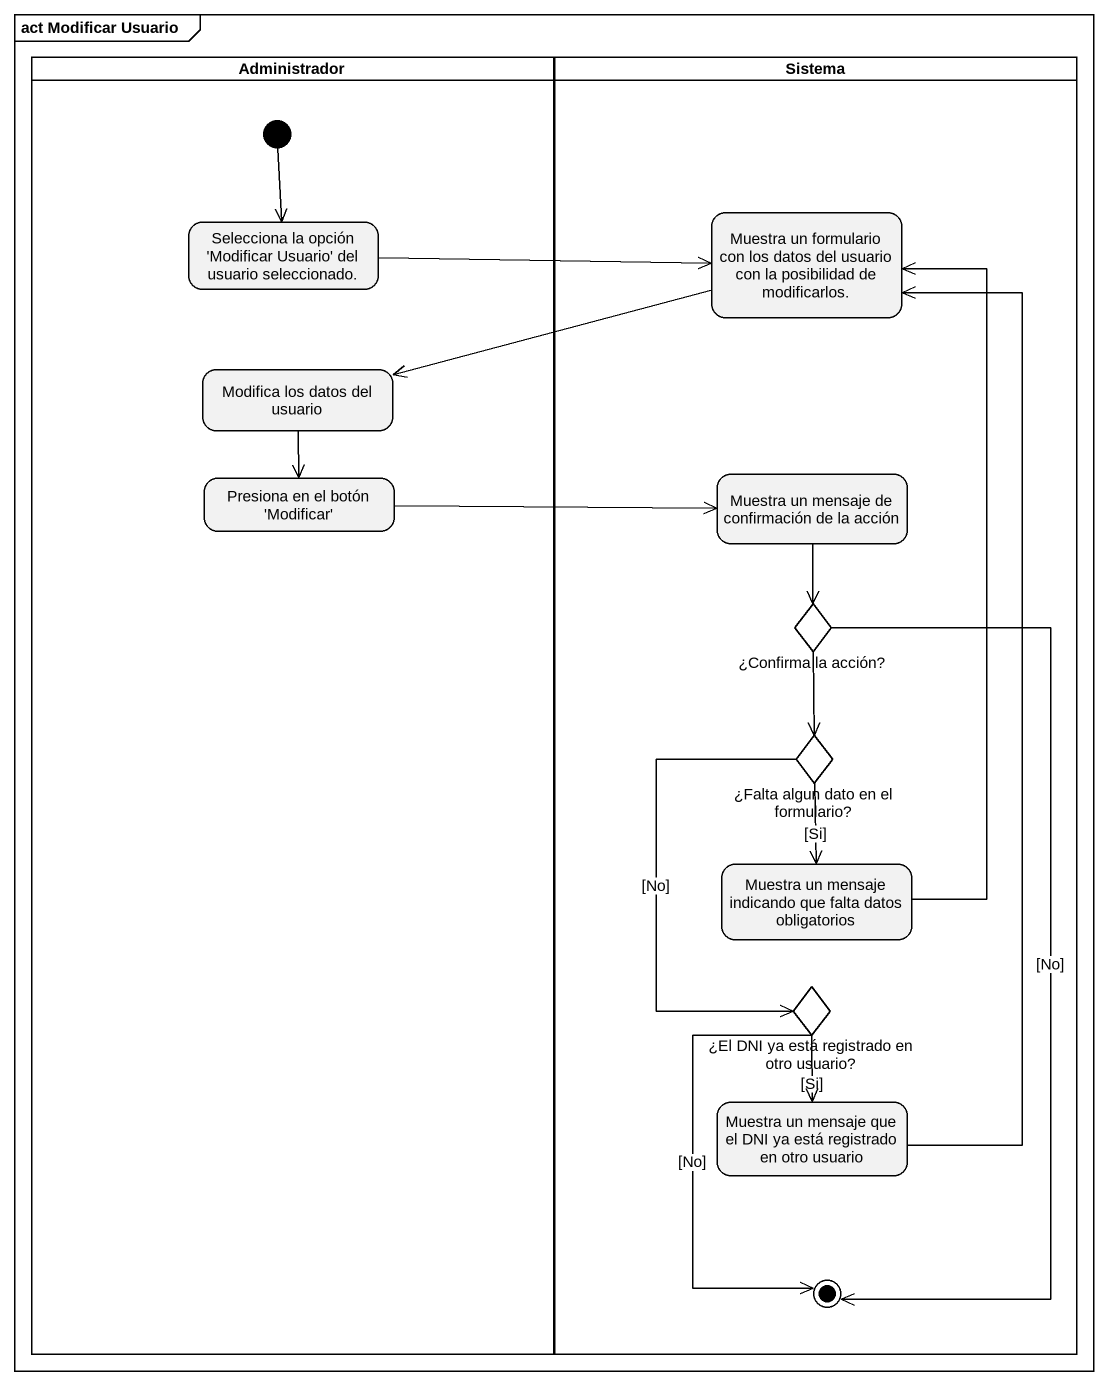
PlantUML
@startuml
mainframe act Modificar Usuario
hide empty description
state Administrador <<partition>> {
  state "Selecciona la opción 'Modificar Usuario' del usuario seleccionado." as Selecciona_la_opción
  state "Modifica los datos del usuario" as Modifica_los_datos_del
  state "Presiona en el botón 'Modificar'" as Presiona_en_el_botón
  [*] --> Selecciona_la_opción
}
state Sistema <<partition>> {
  state "Muestra un formulario con los datos del usuario con la posibilidad de modificarlos." as Muestra_un_formulario_con
  state "Muestra un mensaje de confirmación de la acción" as Muestra_un_mensaje_de
  state "¿Confirma la acción?" as Confirma_la_acción <<choice>>
  state "¿Falta algun dato en el formulario?" as Falta_algun_dato_en_el <<choice>>
  state "Muestra un mensaje indicando que falta datos obligatorios" as Muestra_un_mensaje
  state "¿El DNI ya está registrado en otro usuario?" as El_DNI_ya_está_registrado <<choice>>
  state "Muestra un mensaje que el DNI ya está registrado en otro usuario" as Muestra_un_mensaje_que_el
  Confirma_la_acción --> [*] : [No]
  El_DNI_ya_está_registrado --> [*] : [No]
}
Selecciona_la_opción -right-> Muestra_un_formulario_con
Muestra_un_formulario_con -left-> Modifica_los_datos_del
Modifica_los_datos_del --> Presiona_en_el_botón
Presiona_en_el_botón -right-> Muestra_un_mensaje_de
Muestra_un_mensaje_de --> Confirma_la_acción
Confirma_la_acción --> Falta_algun_dato_en_el
Falta_algun_dato_en_el --> Muestra_un_mensaje : [Si]
Falta_algun_dato_en_el --> El_DNI_ya_está_registrado : [No]
Muestra_un_mensaje -up-> Muestra_un_formulario_con
El_DNI_ya_está_registrado --> Muestra_un_mensaje_que_el : [Si]
Muestra_un_mensaje_que_el -up-> Muestra_un_formulario_con
@enduml
